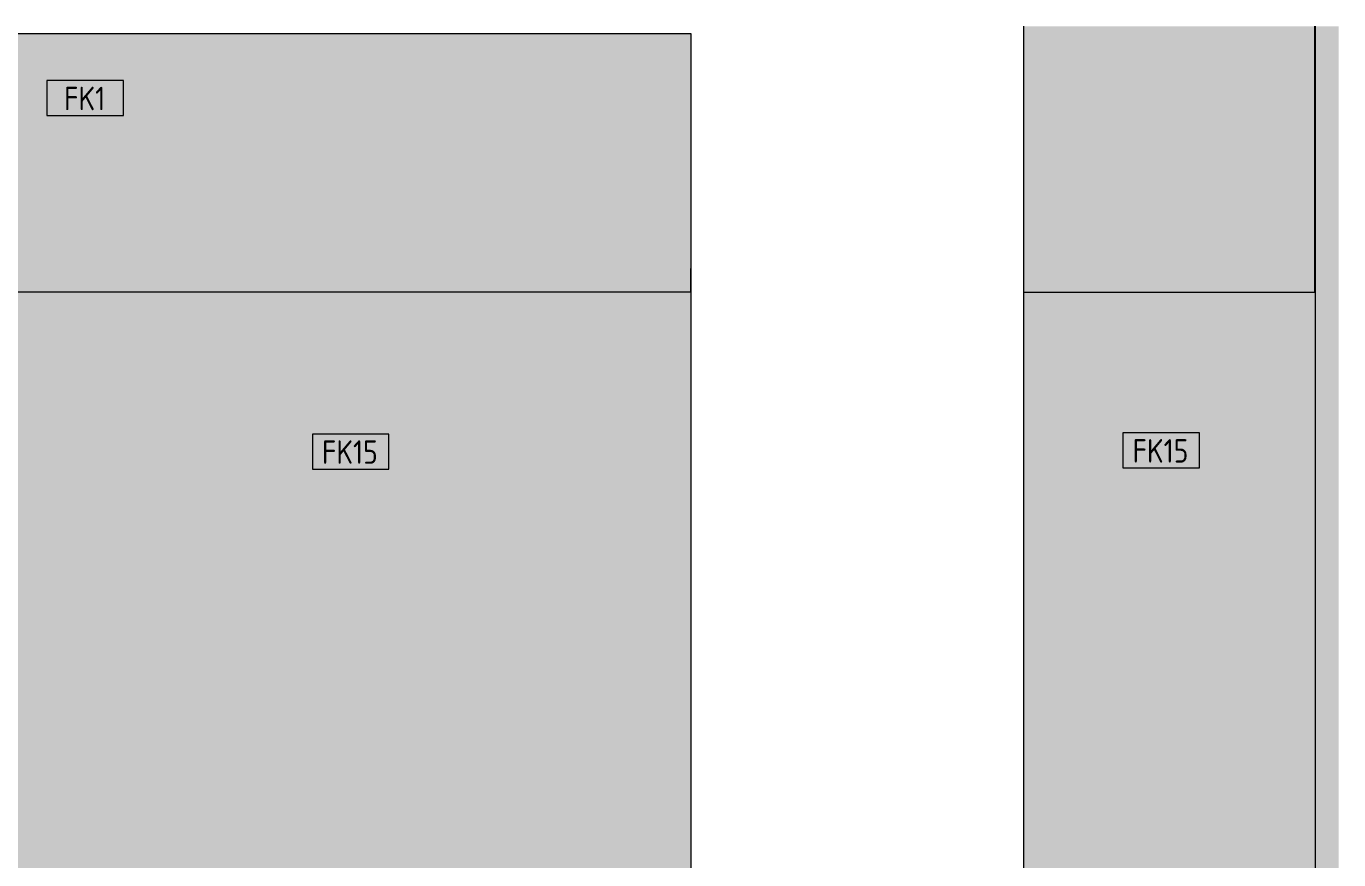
# Model space of a CAD drawing. Header units: millimetres. Extents: x 855 to 103073, y -1987 to 27400.
# Drawn here: x 100278 to 103073, y 1391 to 3166 of the extents above; entities that cross this region are included whole.
import ezdxf

# ---------------------------------------------------------------- set-up
doc = ezdxf.new("R2010")
doc.units = ezdxf.units.MM
for name, color, linetype, lineweight in [('A-GLAZ-CWMG', 7, 'Continuous', 9), ('A-WALL-IDEN', 7, 'Continuous', 9), ('A-WALL-PATT', 7, 'Continuous', 9), ('I-WALL', 7, 'Continuous', 9)]:
    doc.layers.add(name, color=color, linetype=linetype, lineweight=lineweight)
doc.styles.add('GOST Common_5', font='GOST_Common.ttf', dxfattribs={"width": 0.9, "height": 50})

# ---------------------------------------------------------------- blocks, each defined once
blk = doc.blocks.new('Прямоугольный импост - Импост структурный с накладкой - 190мм-20153693-Развертка 1_02-8')
at = {"layer": 'A-GLAZ-CWMG'}
blk.add_hatch(color=256, dxfattribs=at).paths.add_polyline_path([(27150, 0), (27150.2, 2500), (27100, 2500), (27100, 0)])
for p in [(27100, 2500), (27150, 0)]:
    blk.add_line(p, (27100, 0), dxfattribs=at)
blk = doc.blocks.new('Прямоугольный импост - Импост структурный с накладкой - 190мм-22856064-Развертка 1_02-8')
at = {"layer": 'A-GLAZ-CWMG'}
blk.add_hatch(color=256, dxfattribs=at).paths.add_polyline_path([(27100, 2500), (27150.2, 2500), (27150.2, 3166), (27100, 3166), (27100, 2594.7)])
blk.add_line((27100, 3166), (27100, 2500), dxfattribs=at)
blk = doc.blocks.new('М_стена_0001 - Типоразмер_без рамки-25382661-Развертка 1_02-8')
at = {"layer": 'A-WALL-IDEN'}
for p, q in [((24561.5, 3050.8), (24398.3, 3050.8)), ((24398.3, 3050.8), (24398.3, 2975.8)), ((24561.5, 2975.8), (24561.5, 3050.8)), ((24398.3, 2975.8), (24561.5, 2975.8))]:
    blk.add_line(p, q, dxfattribs=at)

msp = doc.modelspace()

# ---------------------------------------------------------------- hatches: boundary and pattern name
at = {"layer": 'A-WALL-PATT'}
for points in [[(102401.8, 2600), (103022.8, 2600), (103022.8, 3166), (102401.8, 3166)], [(101662.3, 2600), (101693.8, 2600), (101693.3, 2650), (101693.3, 3150), (100222.3, 3150), (100222.3, 2650), (100222.8, 2650), (100222.8, 2600), (101470.4, 2600)], [(101693.8, 2650), (101694.3, 2650), (101694.3, 3150), (101693.3, 3150), (101693.3, 2650)], [(101694.3, 2600), (101694.3, 2650), (101693.3, 2650), (101693.8, 2600)], [(100243.3, 100), (100303.3, 100), (100303.3, 670.9), (101071.4, 670.9), (101071.4, 450), (101303.3, 450), (101303.3, 100), (101694.3, 100), (101694.3, 2600), (100222.3, 2600), (100222.3, 100), (100223.3, 100)], [(102402.3, 100), (102403.3, 100), (102403.3, 2600), (102402.3, 2600), (102402.3, 791.1)]]:
    msp.add_hatch(color=256, dxfattribs=at).paths.add_polyline_path(points)
h = msp.add_hatch(color=256, dxfattribs=at)
h.paths.add_polyline_path([(102403.3, 100), (103023.3, 100), (103023.3, 2600), (102403.3, 2600), (102403.3, 791.1)])
h.paths.add_polyline_path([(102823, 130), (102818.1, 130), (102818.1, 147.5), (102772.1, 147.5), (102772.1, 130), (102754.1, 130), (102754.1, 630), (102772.1, 630), (102772.1, 612.5), (102818.1, 612.5), (102818.1, 630), (102836.1, 630), (102836.1, 612.5), (102900.1, 612.5), (102900.1, 630), (102918.1, 630), (102918.1, 130), (102900.1, 130), (102900.1, 147.5), (102836.1, 147.5), (102836.1, 130)])
h.paths.add_polyline_path([(102868.1, 162.5), (102875.3, 162.5), (102900.1, 162.5), (102900.1, 597.5), (102836.1, 597.5), (102836.1, 162.5), (102866.6, 162.5)])
h.paths.add_polyline_path([(102772.1, 162.5), (102818.1, 162.5), (102818.1, 597.5), (102772.1, 597.5), (102772.1, 172.7)])

# ---------------------------------------------------------------- linework, layer by layer
at = {"layer": 'I-WALL'}
for p, q in [((102401.8, 3166), (102401.8, 2600)), ((103022.8, 2600), (103022.8, 3166)), ((101694.3, 3150), (96672.3, 3150)), ((101694.3, 100), (101694.3, 3150)), ((101693.3, 2600), (101693.3, 2650)), ((101693.8, 2600), (101693.8, 2650)), ((101693.8, 2600), (96672.3, 2600)), ((102401.8, 2600), (103023.3, 2600)), ((102402.3, 100), (102402.3, 2600))]:
    msp.add_line(p, q, dxfattribs=at)

# ---------------------------------------------------------------- block references
at = {"layer": 'A-GLAZ-CWMG'}
for name in ['Прямоугольный импост - Импост структурный с накладкой - 190мм-22856064-Развертка 1_02-8', 'Прямоугольный импост - Импост структурный с накладкой - 190мм-20153693-Развертка 1_02-8']:
    msp.add_blockref(name, (75923.3, 0), dxfattribs=at)
at = {"layer": 'A-WALL-IDEN'}
for p in [(75923.3, 0), (76488.9, -753.2), (78215.5, -750.5)]:
    msp.add_blockref('М_стена_0001 - Типоразмер_без рамки-25382661-Развертка 1_02-8', p, dxfattribs=at)

# ---------------------------------------------------------------- texts
at = {"layer": 'A-WALL-IDEN', "char_height": 50, "attachment_point": 1, "style": 'GOST Common_5'}
for s, insert, width in [('FK1', (100358.3, 3037.2), 111.835), ('FK15', (100907.6, 2284.1), 151.519), ('FK15', (102634.2, 2286.7), 151.519)]:
    msp.add_mtext(s, dxfattribs=dict(at, insert=insert, width=width))

doc.saveas('drawing.dxf')
